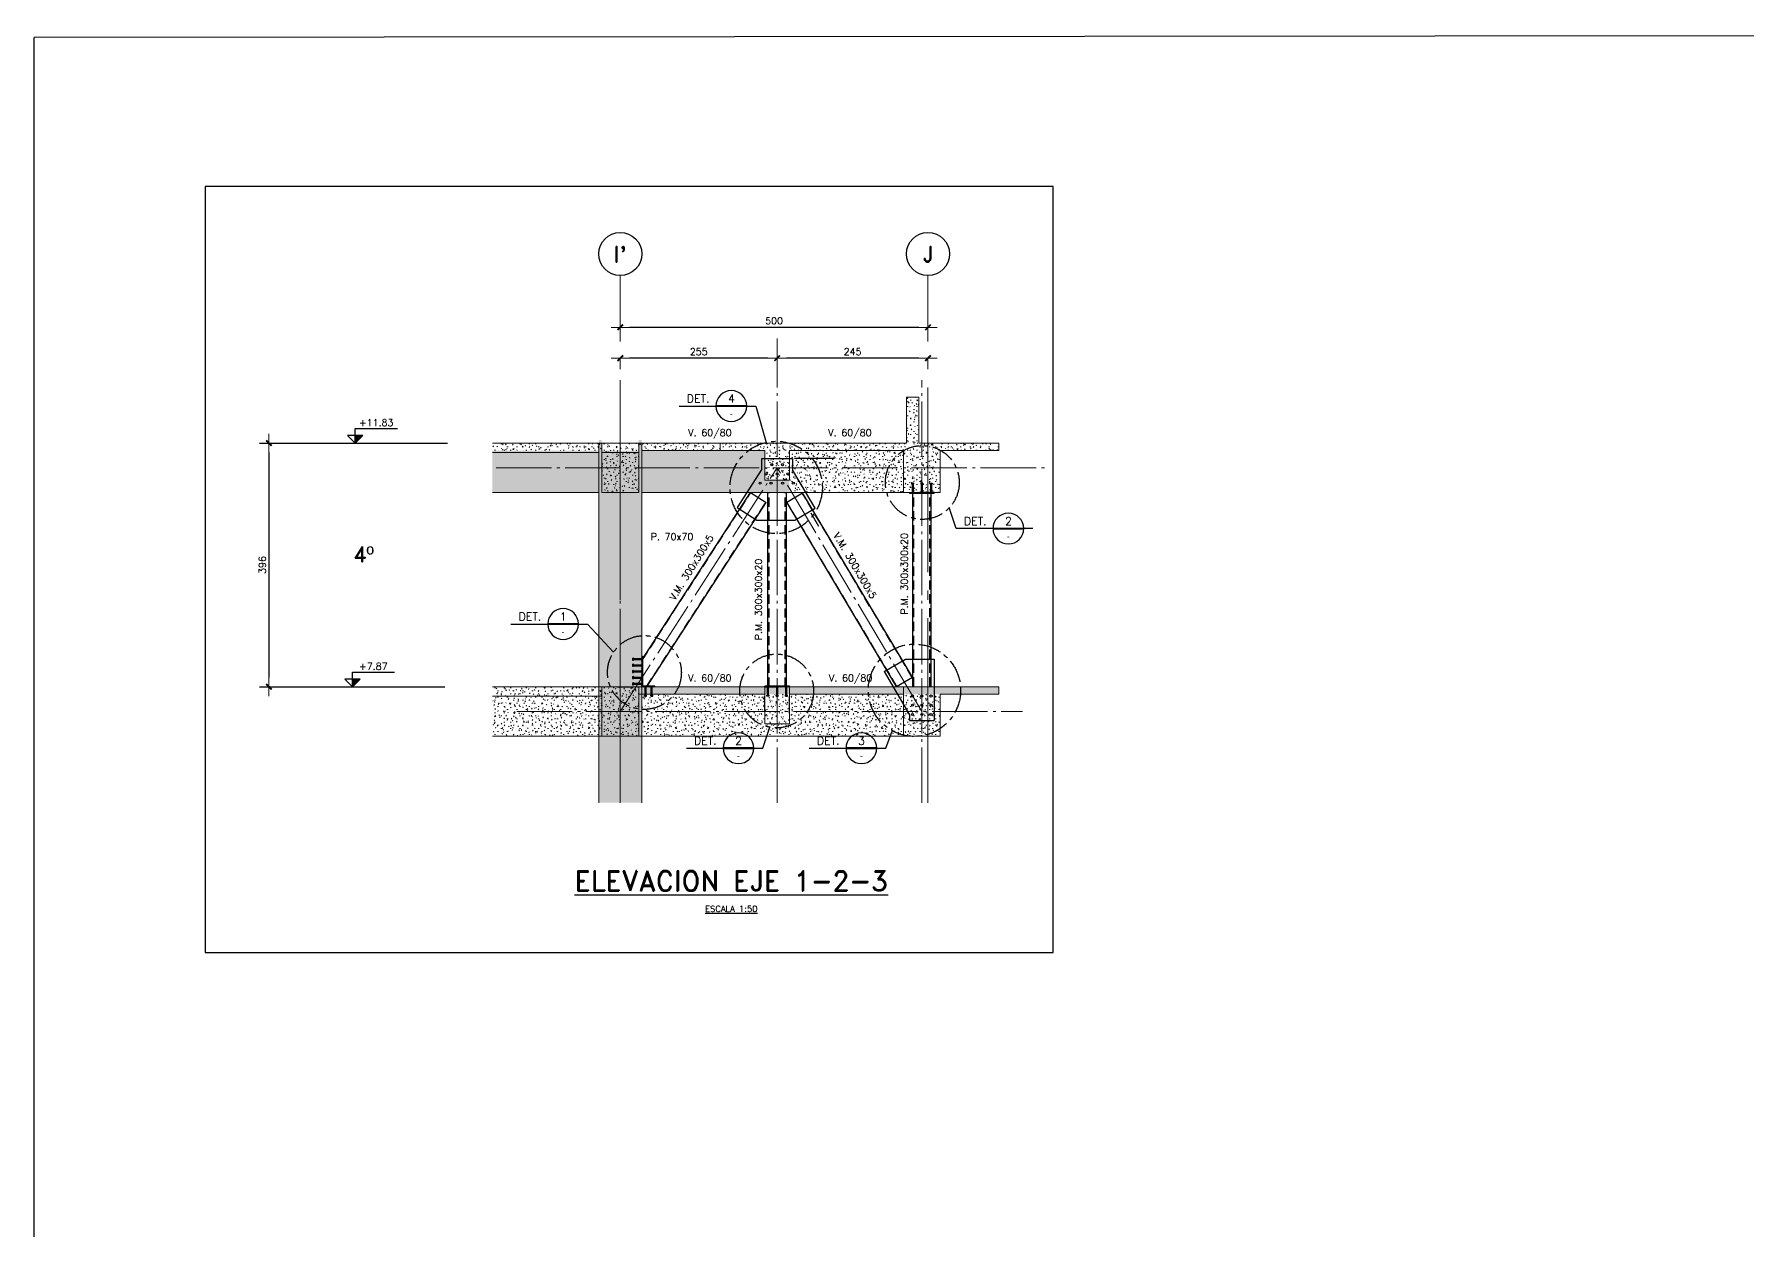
# Model space of a CAD drawing. Extents: x -17499 to 13275, y -26044 to 28890.
# Drawn here: x -58 to 2726, y 2178 to 4123 of the extents above; entities that cross this region are included whole.
import ezdxf
from ezdxf.enums import TextEntityAlignment as Align

# ---------------------------------------------------------------- set-up
doc = ezdxf.new("R2010")
doc.units = 0
doc.header["$LTSCALE"] = 30
doc.header["$MEASUREMENT"] = 0
for name, pattern in [('CENTER', [2, 1.25, -0.25, 0.25, -0.25]), ('DASHED', [0.75, 0.5, -0.25]), ('EJES', [12.5, 10, -1, 0.5, -1]), ('RLE-PROYECCION', [0.71438, 0.47625, -0.23813])]:
    doc.linetypes.add(name, pattern=pattern)
doc.layers.get('0').update_dxf_attribs({"linetype": 'CONTINUOUS'})
doc.layers.add('RLA-ACHURADO', color=30, linetype='RLE-PROYECCION', lineweight=15, transparency=0.7)
for name, color, linetype, lineweight in [('RLA-CONTORNO', 30, 'CONTINUOUS', 15), ('RLA-COTAS', 2, 'CONTINUOUS', 9), ('RLA-EJE', 3, 'CONTINUOUS', 25), ('RLA-EJES', 1, 'EJES', 9), ('RLA-TEXTOS-1', 9, 'CONTINUOUS', 9), ('RLA-TITULO', 6, 'CONTINUOUS', 25)]:
    doc.layers.add(name, color=color, linetype=linetype, lineweight=lineweight)
for name, color, linetype in [('RLA-CORTES', 5, 'CONTINUOUS'), ('RLA-COTAS2', 1, 'CONTINUOUS'), ('RLA-FORMATO', 7, 'CONTINUOUS'), ('RLA-HATCH', 1, 'CONTINUOUS'), ('RLA-PERFILES', 3, 'CONTINUOUS'), ('RLA-SEGMENTO1', 2, 'DASHED'), ('RLA-TEXTOS2', 6, 'CONTINUOUS')]:
    doc.layers.add(name, color=color, linetype=linetype)
doc.styles.add('ROMAND', font='romand', dxfattribs={"height": 31.5})
doc.styles.add('RomanD_1', font='romand__.ttf', dxfattribs={"height": 10})
doc.styles.add('ROMANS', font='romans.shx', dxfattribs={"height": 11.25})
doc.dimstyles.new('ING-50', dxfattribs={"dimscale": 50, "dimtxt": 0.27, "dimasz": 0.3, "dimexe": 0, "dimexo": 0, "dimgap": 0.1, "dimtad": 1, "dimdec": 1, "dimzin": 12, "dimdsep": 46, "dimtxsty": 'ROMANS', "dimblk": 'TICK1', "dimblk1": 'TICK1', "dimblk2": 'TICK1', "dimcen": 0.09, "dimclrd": 2, "dimclre": 1, "dimclrt": 3, "dimadec": 0, "dimazin": 0, "dimtfac": 1, "dimtdec": 0, "dimtix": 1, "dimtmove": 2, "dimatfit": 3, "dimldrblk": 'TICK1', "dimfxl": 0, "dimfxlon": 1, "dimtolj": 1, "dimtzin": 0, "dimarcsym": 0})
pattern_1 = [(0, (-3110.1495, 1008.6676), (20.32, 5.08), [1.676, -13.564, 1.676, -13.564, -81.28]), (0, (-3110.1495, 1008.6676), (20.32, 5.08), [-30.48, 1.676, -28.804, 1.676, -13.564, -35.56]), (0, (-3110.1495, 1008.6676), (20.32, 5.08), [-76.2, 1.676, -8.484, 1.676, -23.724]), (120, (-3102.5295, 1011.2076), (-14.559409, 15.057636), [1.676, -13.564, 1.676, -13.564, -81.28]), (120, (-3102.5295, 1011.2076), (-14.559409, 15.057636), [-30.48, 1.676, -28.804, 1.676, -13.564, -35.56]), (120, (-3102.5295, 1011.2076), (-14.559409, 15.057636), [-76.2, 1.676, -8.484, 1.676, -23.724]), (240, (-3099.9895, 1021.3676), (-5.760591, -20.137636), [1.676, -13.564, 1.676, -13.564, -81.28]), (240, (-3099.9895, 1021.3676), (-5.760591, -20.137636), [-30.48, 1.676, -28.804, 1.676, -13.564, -35.56]), (240, (-3099.9895, 1021.3676), (-5.760591, -20.137636), [-76.2, 1.676, -8.484, 1.676, -23.724])]
pattern_2 = [(0, (-3110.1495, 1003.6676), (20.32, 5.08), [1.676, -13.564, 1.676, -13.564, -81.28]), (0, (-3110.1495, 1003.6676), (20.32, 5.08), [-30.48, 1.676, -28.804, 1.676, -13.564, -35.56]), (0, (-3110.1495, 1003.6676), (20.32, 5.08), [-76.2, 1.676, -8.484, 1.676, -23.724]), (120, (-3102.5295, 1006.2076), (-14.559409, 15.057636), [1.676, -13.564, 1.676, -13.564, -81.28]), (120, (-3102.5295, 1006.2076), (-14.559409, 15.057636), [-30.48, 1.676, -28.804, 1.676, -13.564, -35.56]), (120, (-3102.5295, 1006.2076), (-14.559409, 15.057636), [-76.2, 1.676, -8.484, 1.676, -23.724]), (240, (-3099.9895, 1016.3676), (-5.760591, -20.137636), [1.676, -13.564, 1.676, -13.564, -81.28]), (240, (-3099.9895, 1016.3676), (-5.760591, -20.137636), [-30.48, 1.676, -28.804, 1.676, -13.564, -35.56]), (240, (-3099.9895, 1016.3676), (-5.760591, -20.137636), [-76.2, 1.676, -8.484, 1.676, -23.724])]

# ---------------------------------------------------------------- blocks, each defined once
blk = doc.blocks.new('A$C056A6877')
at = {"layer": 'RLA-PERFILES'}
for p, q in [((0, 7.5), (0, -7.5)), ((1, 8.5), (7, 8.5)), ((8, 7.5), (8, -7.5)), ((8, 4), (76, 4)), ((1, -8.5), (7, -8.5)), ((8, -4), (76, -4))]:
    blk.add_line(p, q, dxfattribs=at)
for centre, start, end in [((1, 7.5), 90, 180), ((7, 7.5), 0, 90), ((1, -7.5), 180, 270), ((7, -7.5), 270, 0)]:
    blk.add_arc(centre, 1, start, end, dxfattribs=at)
blk = doc.blocks.new('SEAN')
at = {"color": 2, "const_width": 3.5}
blk.add_lwpolyline([(116.8, 0), (66.8, 0)], dxfattribs=at)
at = {"color": 1}
blk.add_arc((91.8, 0), 25, 0, 359.9024, dxfattribs=at)
at = {"color": 3, "style": 'ROMAND'}
blk.add_text('DET.', height=13, dxfattribs=at).set_placement((19.5, 5.7))
blk.add_attdef('1', text='', height=13, dxfattribs=at).set_placement((92, 12), align=Align.MIDDLE)
at = {"color": 3}
blk.add_attdef('-', text='', height=10, dxfattribs=at).set_placement((91.7, -12.5), align=Align.MIDDLE)
blk = doc.blocks.new('TICK1')
at = {"color": 2}
for points in [[(0, 0), (-1, 0)], [(0, 0), (1, 0)]]:
    blk.add_lwpolyline(points, dxfattribs=at)
at = {"color": 2, "const_width": 0.2}
blk.add_lwpolyline([(-0.3, -0.3), (0.3, 0.3)], dxfattribs=at)
blk = doc.blocks.new('*D40')
at = {"layer": 'RLA-COTAS', "color": 2, "lineweight": -2, "transparency": 16777216}
blk.add_line((1379.1, 3646.7), (909.1, 3646.7), dxfattribs=at)
at = {"layer": 'RLA-COTAS', "color": 2, "lineweight": -2, "transparency": 16777216, "xscale": 15, "yscale": 15, "zscale": 15, "rotation": 180}
blk.add_blockref('TICK1', (894.1, 3646.7), dxfattribs=at)
at = {"layer": 'RLA-COTAS', "color": 2, "lineweight": -2, "transparency": 16777216, "xscale": 15, "yscale": 15, "zscale": 15}
blk.add_blockref('TICK1', (1394.1, 3646.7), dxfattribs=at)
at = {"layer": 'RLA-COTAS', "color": 3, "transparency": 16777216, "insert": (1144.1, 3657.3), "char_height": 11.25, "attachment_point": 5, "style": 'ROMANS'}
blk.add_mtext('\\A1;500', dxfattribs=at)
blk = doc.blocks.new('*D41')
at = {"layer": 'RLA-COTAS', "color": 2, "lineweight": -2, "transparency": 16777216}
blk.add_line((1379.1, 3596.7), (1164.1, 3596.7), dxfattribs=at)
at = {"layer": 'RLA-COTAS', "color": 2, "lineweight": -2, "transparency": 16777216, "xscale": 15, "yscale": 15, "zscale": 15, "rotation": 180}
blk.add_blockref('TICK1', (1149.1, 3596.7), dxfattribs=at)
at = {"layer": 'RLA-COTAS', "color": 2, "lineweight": -2, "transparency": 16777216, "xscale": 15, "yscale": 15, "zscale": 15}
blk.add_blockref('TICK1', (1394.1, 3596.7), dxfattribs=at)
at = {"layer": 'RLA-COTAS', "color": 3, "transparency": 16777216, "insert": (1271.6, 3607.3), "char_height": 11.25, "attachment_point": 5, "style": 'ROMANS'}
blk.add_mtext('\\A1;245', dxfattribs=at)
blk = doc.blocks.new('*D42')
at = {"layer": 'RLA-COTAS', "color": 2, "lineweight": -2, "transparency": 16777216}
blk.add_line((1134.1, 3596.7), (909.1, 3596.7), dxfattribs=at)
at = {"layer": 'RLA-COTAS', "color": 2, "lineweight": -2, "transparency": 16777216, "xscale": 15, "yscale": 15, "zscale": 15, "rotation": 180}
blk.add_blockref('TICK1', (894.1, 3596.7), dxfattribs=at)
at = {"layer": 'RLA-COTAS', "color": 2, "lineweight": -2, "transparency": 16777216, "xscale": 15, "yscale": 15, "zscale": 15}
blk.add_blockref('TICK1', (1149.1, 3596.7), dxfattribs=at)
at = {"layer": 'RLA-COTAS', "color": 3, "transparency": 16777216, "insert": (1021.6, 3607.3), "char_height": 11.25, "attachment_point": 5, "style": 'ROMANS'}
blk.add_mtext('\\A1;255', dxfattribs=at)
blk = doc.blocks.new('*D43')
at = {"layer": 'RLA-COTAS', "color": 2, "lineweight": -2, "transparency": 16777216}
blk.add_line((323.2, 3443.5), (323.2, 3077.5), dxfattribs=at)
at = {"layer": 'RLA-COTAS', "color": 2, "lineweight": -2, "transparency": 16777216, "xscale": 15, "yscale": 15, "zscale": 15}
for p, rotation in [((323.2, 3458.5), 90), ((323.2, 3062.5), 270)]:
    blk.add_blockref('TICK1', p, dxfattribs=dict(at, rotation=rotation))
at = {"layer": 'RLA-COTAS', "color": 3, "transparency": 16777216, "insert": (312.6, 3260.5), "char_height": 11.25, "attachment_point": 5, "rotation": 90, "style": 'ROMANS'}
blk.add_mtext('\\A1;396', dxfattribs=at)
blk = doc.blocks.new('nivel-el')
blk.add_hatch(color=1).paths.add_polyline_path([(0, 0), (12.5, 12.5), (0, 12.5)])
at = {"color": 3}
blk.add_lwpolyline([(0, 0), (12.5, 12.5), (-12.5, 12.5), (0, 0), (0, 23.61), (68.35, 23.61)], dxfattribs=at)
blk.add_lwpolyline([(0, 0), (12.5, 12.5), (0, 12.5), (0, 0)])
at = {"color": 3, "style": 'ROMANS', "flags": 4}
blk.add_attdef('%%P0.00', text='', height=11.25, dxfattribs=at).set_placement((33.96, 27.67), align=Align.CENTER)

msp = doc.modelspace()

# ---------------------------------------------------------------- hatches: boundary and pattern name
at = {"layer": 'RLA-ACHURADO'}
h = msp.add_hatch(dxfattribs=at)
h.set_pattern_fill('FP_1', color=256, style=0, pattern_type=2)
h.set_pattern_definition(pattern_2)
h.paths.add_polyline_path([(1359.093, 3458.47), (1379.093, 3458.47), (1379.093, 3533.47), (1359.093, 3533.47)], flags=0)
h = msp.add_hatch(dxfattribs=at)
h.set_pattern_fill('FP_1', color=256, style=0, pattern_type=2)
h.set_pattern_definition(pattern_2)
h.paths.add_polyline_path([(1021.9, 3446.47), (1056.293, 3446.47), (1056.293, 3458.47), (686.393, 3458.47), (686.393, 3446.47)])
h = msp.add_hatch(dxfattribs=at)
h.set_pattern_fill('FP_1', color=256, style=0, pattern_type=2)
h.set_pattern_definition(pattern_1)
h.paths.add_polyline_path([(891.317, 2873.928), (929.093, 2873.928), (929.093, 3463.47), (924.093, 3463.47), (924.093, 3383.47), (864.093, 3383.47), (864.093, 3463.47), (859.093, 3463.47), (859.093, 2873.928)])
h = msp.add_hatch(dxfattribs=at)
h.set_pattern_fill('FP_1', color=256, style=0, pattern_type=2)
h.set_pattern_definition(pattern_2)
h.paths.add_polyline_path([(924.093, 3378.47), (924.093, 3458.47), (864.093, 3458.47), (864.093, 3378.47)], flags=0)
h = msp.add_hatch(dxfattribs=at)
h.set_pattern_fill('FP_1', color=256, style=0, pattern_type=2)
h.set_pattern_definition(pattern_2)
h.paths.add_polyline_path([(1370.123, 3446.47), (1509.09, 3446.47), (1509.09, 3458.47), (1056.293, 3458.47), (1056.293, 3446.47), (1196.012, 3446.47)], flags=0)
h = msp.add_hatch(dxfattribs=at)
h.set_pattern_fill('FP_1', color=256, style=0, pattern_type=2)
h.set_pattern_definition(pattern_2)
h.paths.add_polyline_path([(1169.093, 3378.47), (1169.093, 3398.47), (1129.093, 3398.47), (1129.093, 3446.47), (686.393, 3446.47), (686.393, 3378.47), (1163.366, 3378.47)])
h = msp.add_hatch(dxfattribs=at)
h.set_pattern_fill('FP_1', color=256, style=0, pattern_type=2)
h.set_pattern_definition(pattern_2)
h.paths.add_polyline_path([(1129.093, 3398.47), (1169.093, 3398.47), (1169.093, 3446.47), (1129.093, 3446.47)], flags=0)
h = msp.add_hatch(dxfattribs=at)
h.set_pattern_fill('FP_1', color=256, style=0, pattern_type=2)
h.set_pattern_definition(pattern_2)
h.paths.add_polyline_path([(1196.012, 3378.47), (1354.09, 3378.47), (1354.09, 3446.47), (1169.093, 3446.47), (1169.093, 3378.47), (1174.248, 3378.47)], flags=0)
h = msp.add_hatch(dxfattribs=at)
h.set_pattern_fill('FP_1', color=256, style=0, pattern_type=2)
h.set_pattern_definition(pattern_2)
h.paths.add_polyline_path([(1391.887, 3378.47), (1414.09, 3378.47), (1414.09, 3446.47), (1354.09, 3446.47), (1354.09, 3378.47), (1370.123, 3378.47)], flags=0)
h = msp.add_hatch(dxfattribs=at)
h.set_pattern_fill('FP_1', color=256, style=0, pattern_type=2)
h.set_pattern_definition(pattern_1)
h.paths.add_polyline_path([(864.093, 2982.47), (924.093, 2982.47), (924.093, 3062.47), (686.393, 3062.47), (686.393, 2982.47)])
h = msp.add_hatch(dxfattribs=at)
h.set_pattern_fill('FP_1', color=256, style=0, pattern_type=2)
h.set_pattern_definition(pattern_1)
h.paths.add_polyline_path([(1457.179, 3050.47), (1509.09, 3050.47), (1509.09, 3062.47), (924.093, 3062.47), (924.093, 3050.47), (1413.651, 3050.47)], flags=0)
h = msp.add_hatch(dxfattribs=at)
h.set_pattern_fill('FP_1', color=256, style=0, pattern_type=2)
h.set_pattern_definition(pattern_1)
h.paths.add_polyline_path([(1021.9, 2982.47), (1169.093, 2982.47), (1169.093, 3002.47), (1129.093, 3002.47), (1129.093, 3050.47), (929.093, 3050.47), (929.093, 2982.47), (934.844, 2982.47)], flags=0)
h = msp.add_hatch(dxfattribs=at)
h.set_pattern_fill('FP_1', color=256, style=0, pattern_type=2)
h.set_pattern_definition(pattern_1)
h.paths.add_polyline_path([(1129.093, 3002.47), (1169.093, 3002.47), (1169.093, 3050.47), (1129.093, 3050.47)], flags=0)
h = msp.add_hatch(dxfattribs=at)
h.set_pattern_fill('FP_1', color=256, style=0, pattern_type=2)
h.set_pattern_definition(pattern_1)
h.paths.add_polyline_path([(1169.093, 2982.47), (1354.09, 2982.47), (1354.09, 3050.47), (1169.093, 3050.47), (1169.093, 2987.263)], flags=0)
h = msp.add_hatch(dxfattribs=at)
h.set_pattern_fill('FP_1', color=256, style=0, pattern_type=2)
h.set_pattern_definition(pattern_1)
h.paths.add_polyline_path([(1414.09, 2982.47), (1414.09, 3050.47), (1354.09, 3050.47), (1354.09, 2982.47), (1370.123, 2982.47)], flags=0)
at = {"layer": 'RLA-HATCH'}
h = msp.add_hatch(dxfattribs=at)
h.set_pattern_fill('_U', color=256, scale=0.5, angle=135, style=0, double=1, pattern_type=0)
h.set_pattern_definition([(225, (1215.87435, 5312.09225), (-0.35355339, 0.35355339), []), (135, (1215.87435, 5312.09225), (0.35355339, 0.35355339), [])])
h.paths.add_polyline_path([(1404.058, 3377.27), (1404.058, 3378.47), (1364.122, 3378.47), (1364.122, 3377.27)])
h = msp.add_hatch(dxfattribs=at)
h.set_pattern_fill('_U', color=256, scale=0.5, angle=45, style=0, double=1, pattern_type=0)
h.set_pattern_definition([(135, (2863.51567, 3231.45313), (0.35355339, 0.35355339), []), (45, (2863.51567, 3231.45313), (0.35355339, -0.35355339), [])])
h.paths.add_polyline_path([(929.093, 3062.47), (930.293, 3062.47), (930.293, 3112.47), (929.093, 3112.47)])
h = msp.add_hatch(dxfattribs=at)
h.set_pattern_fill('_U', color=256, scale=0.5, angle=-45, style=0, double=1, pattern_type=0)
h.set_pattern_definition([(45, (1098.07655, 1128.84704), (0.35355339, -0.35355339), []), (315, (1098.07655, 1128.84704), (-0.35355339, -0.35355339), [])])
h.paths.add_polyline_path([(930.293, 3063.67), (930.293, 3062.47), (950.293, 3062.47), (950.293, 3063.67)])
h = msp.add_hatch(dxfattribs=at)
h.set_pattern_fill('_U', color=256, scale=0.5, angle=-45, style=0, double=1, pattern_type=0)
h.set_pattern_definition([(45, (1317.27655, 1128.84704), (0.35355339, -0.35355339), []), (315, (1317.27655, 1128.84704), (-0.35355339, -0.35355339), [])])
h.paths.add_polyline_path([(1129.093, 3063.67), (1129.093, 3062.47), (1169.029, 3062.47), (1169.029, 3063.67)])

# ---------------------------------------------------------------- linework, layer by layer
msp.add_line((929.093, 3112.47), (930.293, 3112.47))
at = {"color": 1}
for points in [[(989.844, 3518.702), (1114.354, 3518.702), (1131.327, 3459.746)], [(307.754, 3458.47), (613.552, 3458.47)], [(1564.597, 3319.503), (1440.088, 3319.503), (1428.803, 3353.653)], [(716.54, 3164.377), (841.05, 3164.377), (883.175, 3118.637)], [(307.754, 3062.47), (608.9, 3062.47)], [(1001.491, 2962.538), (1126.001, 2962.538), (1137.286, 2996.688)], [(1201.202, 2962.538), (1325.712, 2962.538), (1335.852, 2990.558)]]:
    msp.add_lwpolyline(points, dxfattribs=at)
at = {"color": 1, "linetype": 'CENTER'}
for centre, radius in [((1147.502, 3386.511), 75), ((1384.927, 3394.578), 60), ((933.341, 3085.723), 60), ((1372.138, 3056.798), 75), ((1148.293, 3055.67), 60)]:
    msp.add_circle(centre, radius, dxfattribs=at)
at = {"layer": 'RLA-CONTORNO'}
for p, q in [((1359.093, 3533.47), (1359.093, 3458.47)), ((1359.093, 3533.47), (1379.093, 3533.47)), ((1379.093, 3458.47), (1379.093, 3533.47)), ((686.393, 3458.47), (859.093, 3458.47)), ((859.093, 3458.47), (864.093, 3458.47)), ((859.093, 3062.47), (859.093, 3458.47)), ((924.093, 3458.47), (864.093, 3458.47)), ((864.093, 3458.47), (864.093, 3378.47)), ((924.093, 3378.47), (924.093, 3458.47)), ((924.093, 3458.47), (929.093, 3458.47)), ((929.093, 3458.47), (1056.293, 3458.47)), ((929.093, 3050.47), (929.093, 3458.47)), ((1359.093, 3458.47), (1056.293, 3458.47)), ((1056.293, 3458.47), (1056.293, 3446.47)), ((1509.09, 3458.47), (1379.093, 3458.47)), ((1509.09, 3446.47), (1509.09, 3458.47)), ((686.398, 3443.47), (859.093, 3443.47)), ((686.398, 3443.47), (859.093, 3443.47)), ((924.093, 3443.47), (864.093, 3443.47)), ((929.093, 3446.47), (1056.288, 3446.47)), ((929.093, 3446.47), (1056.288, 3446.47)), ((1056.293, 3446.47), (1129.093, 3446.47)), ((1056.293, 3446.47), (1129.093, 3446.47)), ((1129.093, 3446.47), (1129.093, 3398.47)), ((1169.093, 3446.47), (1354.09, 3446.47)), ((1169.093, 3446.47), (1169.093, 3398.47)), ((1169.093, 3446.47), (1354.09, 3446.47)), ((1354.09, 3446.47), (1354.09, 3378.47)), ((1414.09, 3446.47), (1509.09, 3446.47)), ((1414.09, 3378.47), (1414.09, 3446.47)), ((1129.093, 3398.47), (1169.093, 3398.47)), ((686.393, 3378.47), (859.093, 3378.47)), ((864.093, 3378.47), (924.093, 3378.47)), ((929.093, 3378.47), (1169.093, 3378.47)), ((1134.093, 3377.142), (1134.093, 3376.334)), ((1169.093, 3378.47), (1354.09, 3378.47)), ((1354.09, 3378.47), (1414.09, 3378.47)), ((686.393, 3062.47), (1509.09, 3062.47)), ((686.393, 3047.47), (864.093, 3047.47)), ((859.093, 2873.928), (859.093, 3062.47)), ((864.093, 3062.47), (864.093, 2982.47)), ((924.093, 3062.47), (924.093, 3047.47)), ((924.093, 3050.47), (1129.093, 3050.47)), ((924.093, 2982.47), (924.093, 3047.47)), ((929.093, 2873.928), (929.093, 3050.47)), ((1129.093, 3062.47), (1129.093, 3002.47)), ((1169.093, 3002.47), (1169.093, 3062.47)), ((1169.093, 3050.47), (1354.09, 3050.47)), ((1354.09, 3062.47), (1354.09, 2982.47)), ((1414.09, 3050.47), (1509.09, 3050.47)), ((1414.09, 2982.47), (1414.09, 3050.47)), ((1509.09, 3050.47), (1509.09, 3062.47)), ((686.393, 2982.47), (1414.09, 2982.47)), ((864.093, 2982.47), (924.093, 2982.47)), ((929.093, 2982.47), (1169.093, 2982.47)), ((1129.093, 3002.47), (1169.093, 3002.47)), ((1169.093, 2982.47), (1354.09, 2982.47)), ((1354.09, 2982.47), (1414.09, 2982.47))]:
    msp.add_line(p, q, dxfattribs=at)
at = {"layer": 'RLA-CORTES', "color": 2}
msp.add_lwpolyline([(1597.34, 3875.455), (219.666, 3875.455), (219.666, 2630.455), (1597.34, 2630.455)], close=True, dxfattribs=at)
at = {"layer": 'RLA-COTAS2'}
for p, q in [((1242.406, 3433.47), (1177.27, 3433.47)), ((1203.582, 3345.268), (1216.222, 3323.699)), ((888.78, 3062.47), (913.916, 3062.47)), ((1129.093, 3022.157), (1129.093, 3047.292)), ((1169.093, 3022.157), (1169.093, 3047.292))]:
    msp.add_line(p, q, dxfattribs=at)
at = {"layer": 'RLA-EJE'}
for centre in [(894.093, 3765.97), (1394.093, 3765.97)]:
    msp.add_circle(centre, 35, dxfattribs=at)
at = {"layer": 'RLA-EJES'}
for p, q in [((894.093, 2873.928), (894.093, 3730.97)), ((1394.093, 2873.928), (1394.093, 3730.97))]:
    msp.add_line(p, q, dxfattribs=at)
at = {"layer": 'RLA-EJES', "ltscale": 0.3}
for p, q in [((1149.093, 2873.928), (1149.093, 3628.534)), ((894.093, 2873.928), (894.093, 3560.867)), ((1384.09, 2873.928), (1384.09, 3560.867)), ((692.2, 3418.47), (1589.016, 3418.47)), ((894.093, 3022.47), (1149.093, 3418.47)), ((1384.09, 3022.47), (1149.093, 3418.47)), ((725.787, 3022.47), (1547.458, 3022.47))]:
    msp.add_line(p, q, dxfattribs=at)
at = {"layer": 'RLA-EJES', "ltscale": 0.25}
for p, q in [((1149.093, 3029.684), (1149.093, 3064.18)), ((1384.09, 2986.684), (1384.09, 3051.18))]:
    msp.add_line(p, q, dxfattribs=at)
at = {"layer": 'RLA-FORMATO', "color": 6, "linetype": 'Continuous'}
for p in [(5686.9, 4123.098), (-58.1, 68.098)]:
    msp.add_line(p, (-58.1, 4118.098), dxfattribs=at)
at = {"layer": 'RLA-PERFILES'}
for p, q in [((1124.093, 3416.427), (1124.093, 3433.47)), ((1124.093, 3433.47), (1174.093, 3433.47)), ((1174.093, 3433.47), (1174.093, 3415.366)), ((1124.093, 3416.427), (1084.24, 3353.757)), ((1210.693, 3352.913), (1174.093, 3415.366)), ((930.293, 3107.35), (1105.881, 3378.47)), ((1105.881, 3378.47), (1131.041, 3362.206)), ((1134.093, 3062.47), (1134.093, 3378.47)), ((1164.093, 3062.47), (1164.093, 3378.47)), ((1164.524, 3362.47), (1190.303, 3377.828)), ((1368.886, 3078.076), (1190.303, 3377.828)), ((1369.09, 3377.27), (1369.09, 3062.47)), ((1399.09, 3062.47), (1399.09, 3377.27)), ((938.069, 3063.67), (1131.041, 3362.206)), ((1084.24, 3353.757), (1116.143, 3333.47)), ((1343.115, 3062.722), (1164.524, 3362.47)), ((1177.515, 3333.47), (1210.693, 3352.913)), ((1116.143, 3333.47), (1177.515, 3333.47)), ((1322.948, 3087.245), (1357.459, 3107.47)), ((1357.459, 3107.47), (1404.09, 3107.47)), ((1404.09, 3107.47), (1404.09, 3063.27)), ((1322.948, 3087.245), (1364.09, 3017.041)), ((1343.115, 3062.722), (1368.886, 3078.076)), ((1404.09, 3063.27), (1404.09, 3007.47)), ((1364.09, 3017.041), (1364.09, 3007.47)), ((1364.09, 3007.47), (1404.09, 3007.47))]:
    msp.add_line(p, q, dxfattribs=at)
at = {"layer": 'RLA-PERFILES', "color": 4}
for p, q in [((1364.122, 3378.47), (1404.058, 3378.47)), ((1364.122, 3378.47), (1364.122, 3377.27)), ((1364.122, 3377.27), (1404.058, 3377.27)), ((1404.058, 3378.47), (1384.858, 3378.47)), ((1404.058, 3378.47), (1404.058, 3377.27)), ((1404.058, 3378.47), (1404.058, 3377.27)), ((929.093, 3112.47), (929.093, 3062.47)), ((929.893, 3112.47), (929.093, 3112.47)), ((930.293, 3112.47), (930.293, 3062.47)), ((950.293, 3063.67), (930.293, 3063.67)), ((930.293, 3062.47), (930.293, 3063.27)), ((950.293, 3062.47), (950.293, 3063.67)), ((1169.029, 3063.67), (1129.093, 3063.67)), ((1129.093, 3062.47), (1129.093, 3063.67)), ((1129.093, 3062.47), (1129.093, 3063.67)), ((1169.029, 3062.47), (1169.029, 3063.67)), ((930.293, 3062.47), (929.093, 3062.47)), ((950.293, 3062.47), (930.293, 3062.47)), ((1129.093, 3062.47), (1148.293, 3062.47)), ((1169.029, 3062.47), (1129.093, 3062.47))]:
    msp.add_line(p, q, dxfattribs=at)
at = {"layer": 'RLA-PERFILES', "color": 2}
for centre in [(1140.422, 3423.47), (1157.764, 3423.47), (1130.883, 3408.47), (1149.093, 3408.47), (1166.544, 3408.47), (1121.345, 3393.47), (1139.121, 3393.47), (1157.948, 3393.47), (1175.291, 3393.47), (1369.09, 3047.47), (1384.09, 3047.47), (1399.09, 3047.47), (1369.09, 3032.47), (1369.09, 3017.47), (1384.09, 3032.47), (1384.09, 3017.47), (1399.09, 3032.47), (1399.09, 3017.47)]:
    msp.add_circle(centre, 1.7, dxfattribs=at)
at = {"layer": 'RLA-SEGMENTO1'}
for p, q in [((930.293, 3106.418), (1106.298, 3378.2)), ((1136.093, 3062.47), (1136.093, 3378.47)), ((1162.093, 3062.47), (1162.093, 3378.47)), ((1368.451, 3077.817), (1189.875, 3377.573)), ((1371.09, 3062.903), (1371.09, 3377.27)), ((1397.09, 3062.903), (1397.09, 3377.27)), ((937.476, 3063.67), (1130.616, 3362.481)), ((1343.542, 3062.977), (1164.959, 3362.729))]:
    msp.add_line(p, q, dxfattribs=at)

# ---------------------------------------------------------------- block references
for p, values in [((982.755, 3518.824), {'1': '4', '-': '-'}), ((1432.999, 3319.624), {'1': '2', '-': '-'}), ((709.451, 3164.499), {'1': '1', '-': '-'}), ((994.402, 2962.66), {'1': '2', '-': '-'}), ((1194.113, 2962.66), {'1': '3', '-': '-'})]:
    msp.add_blockref('SEAN', p).add_auto_attribs(values)
ref = msp.add_blockref('nivel-el', (463.552, 3458.47))
ref.add_attrib('%%P0.00', '+11.83', dxfattribs={"color": 3, "height": 11.25, "style": 'ROMANS'}).set_placement((497.512, 3486.14), align=Align.CENTER)
at = {"yscale": 0.2, "zscale": 0.2}
for p, xscale, rotation in [((1369.058, 3393.67), 0.2, 270), ((1384.058, 3393.67), 0.2, 270), ((1399.058, 3393.67), -0.2, 90), ((935.293, 3047.27), 0.2, 90), ((945.293, 3047.336), 0.2, 90), ((1134.093, 3047.27), -0.2, 270), ((1149.093, 3047.27), 0.2, 90), ((1164.093, 3047.27), 0.2, 90)]:
    msp.add_blockref('A$C056A6877', p, dxfattribs=dict(at, xscale=xscale, rotation=rotation))
ref = msp.add_blockref('nivel-el', (458.9, 3062.47))
ref.add_attrib('%%P0.00', '+7.87', dxfattribs={"color": 3, "height": 11.25, "style": 'ROMANS'}).set_placement((492.86, 3090.14), align=Align.CENTER)
at = {"xscale": 0.2, "yscale": 0.2, "zscale": 0.2}
for p in [(913.893, 3107.47), (913.893, 3097.47), (913.893, 3087.47), (913.893, 3077.47), (913.893, 3067.47)]:
    msp.add_blockref('A$C056A6877', p, dxfattribs=at)

# ---------------------------------------------------------------- texts
at = {"layer": 'RLA-EJE', "color": 5, "char_height": 25, "width": 1, "attachment_point": 2, "line_spacing_factor": 0.941778, "style": 'ROMAND'}
for s, insert in [("I'", (894.087, 3777.922)), ('J', (1394.087, 3777.922))]:
    msp.add_mtext(s, dxfattribs=dict(at, insert=insert))
at = {"layer": 'RLA-TEXTOS-1', "char_height": 11.25, "attachment_point": 5, "style": 'ROMANS'}
for s, insert, width, line_spacing_factor in [('V. 60/80', (1039.786, 3473.532), 77.89617, 0.941778), ('V. 60/80', (1267.285, 3473.532), 77.89617, 0.941778), ('P. 70x70', (978.235, 3306.513), 129.81884, 0.983083), ('V. 60/80', (1039.662, 3075.01), 77.89617, 0.941778), ('V. 60/80', (1268.413, 3075.01), 77.89617, 0.941778)]:
    msp.add_mtext(s, dxfattribs=dict(at, insert=insert, width=width, line_spacing_factor=line_spacing_factor))
at = {"layer": 'RLA-TEXTOS-1', "char_height": 11.25, "attachment_point": 5, "line_spacing_factor": 0.983083, "style": 'ROMANS'}
for s, insert, width, rotation in [('V.M. 300x300x5', (1275.658, 3259.53), 239.60873, 300.584215), ('V.M. 300x300x5', (1009.721, 3256.414), 239.65614, 58.364299), ('P.M. 300x300x20', (1355.55, 3246.1), 238.91314, 90), ('P.M. 300x300x20', (1118.693, 3204.454), 243.91314, 90)]:
    msp.add_mtext(s, dxfattribs=dict(at, insert=insert, width=width, rotation=rotation))
at = {"layer": 'RLA-TEXTOS2', "color": 5, "insert": (477.003, 3278.118), "char_height": 25, "width": 69.20387, "attachment_point": 5, "line_spacing_factor": 0.941778, "style": 'ROMAND'}
msp.add_mtext('4º', dxfattribs=at)
at = {"layer": 'RLA-TITULO', "insert": (1074.479, 2763.109), "char_height": 32.5, "width": 695.28836, "attachment_point": 2, "line_spacing_factor": 1.146391, "style": 'ROMAND'}
msp.add_mtext('{\\LELEVACION EJE 1-2-3}', dxfattribs=at)
at = {"layer": 'RLA-TITULO', "color": 3, "insert": (1074.479, 2706.575), "char_height": 10, "width": 117.29561, "attachment_point": 2, "line_spacing_factor": 1.146391, "style": 'RomanD_1'}
msp.add_mtext('\\LESCALA 1:50', dxfattribs=at)

# ---------------------------------------------------------------- dimensions: what is measured, and where the dimension line sits
at = {"layer": 'RLA-COTAS'}
for base, p1, p2, picture, middle in [((894.093, 3646.659), (1394.093, 3641.659), (894.093, 3641.659), '*D40', (1144.093, 3657.284)), ((894.093, 3596.659), (1149.093, 3591.659), (894.093, 3591.659), '*D42', (1021.593, 3607.284)), ((1149.093, 3596.659), (1394.093, 3591.659), (1149.093, 3591.659), '*D41', (1271.593, 3607.284))]:
    dim = msp.add_linear_dim(base=base, p1=p1, p2=p2, dimstyle='ING-50', override={"dimexe": 0, "dimexo": 0, "dimdec": 1, "dimfxl": 0, "dimfxlon": 1}, dxfattribs=at)
    dim.commit()
    dim.dimension.update_dxf_attribs({"geometry": picture, "text_midpoint": middle})
dim = msp.add_linear_dim(base=(323.202, 3062.47), p1=(328.202, 3458.47), p2=(328.202, 3062.47), angle=90, dimstyle='ING-50', override={"dimexe": 0, "dimexo": 0, "dimdec": 1, "dimfxl": 0, "dimfxlon": 1}, dxfattribs=at)
dim.commit()
dim.dimension.update_dxf_attribs({"geometry": '*D43', "text_midpoint": (312.577, 3260.47)})

doc.saveas('drawing.dxf')
